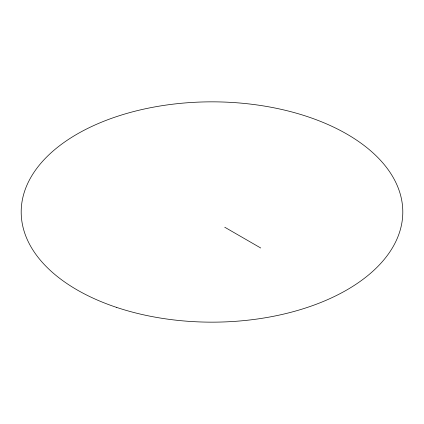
<?xml version="1.0" encoding="UTF-8"?>
<svg xmlns="http://www.w3.org/2000/svg" width="424" height="424" viewBox="0 0 424 424"><rect width="100%" height="100%" fill="white"/><g stroke="black" fill="none" stroke-linecap="round" stroke-linejoin="round"><path stroke-width="0.64" d="M224.747 227.227L260.739 248.003M116.6 307.4A190.8 110.155 0 0 0 402.8 212A190.8 110.155 0 0 0 116.6 116.6A190.8 110.155 0 0 0 116.6 307.4"/></g></svg>
